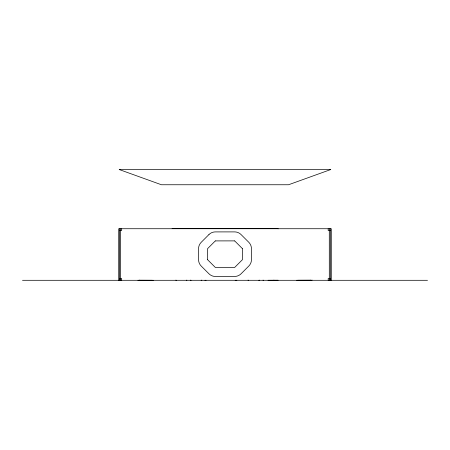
<?xml version="1.0" encoding="UTF-8"?>
<svg xmlns="http://www.w3.org/2000/svg" width="450" height="450" viewBox="0 0 450 450"><rect width="100%" height="100%" fill="white"/><g stroke="black" fill="none" stroke-linecap="round" stroke-linejoin="round"><path stroke-width="0.67" d="M121.68 228.729L121.68 230.496L119.582 230.496M328.191 280.277L328.191 278.511L330.294 278.511L330.294 280.277L330.283 228.707M215.308 240.913L207.562 248.676L207.557 259.673M186.862 280.136L186.362 280.299M273.988 280.159L273.532 280.288M172.091 228.662L244.187 228.583M278.128 280.232L268.048 280.282M330.435 169.661L288.568 184.753L161.421 184.753L119.554 169.661M329.293 228.713L329.304 280.294M236.852 280.294L235.187 280.299M215.336 240.902L234.647 240.885M296.736 280.282L309.909 280.254M311.265 280.254L298.086 280.282M119.222 169.661L330.772 169.661M330.283 230.473L328.179 230.473L328.179 228.707M119.582 278.533L121.68 278.533L121.68 280.299M137.925 280.277L138.369 280.277M139.719 280.277L139.264 280.114M310.292 280.254L310.748 280.097M311.647 280.254L312.098 280.097M328.793 280.215L330.699 280.215M22.5 280.299L427.5 280.299M244.277 228.583L278.066 228.594L278.1 228.876M138.679 280.277L151.926 280.299M140.029 280.277L153.276 280.299M204.958 280.299L206.044 280.299M263.514 280.294L263.014 280.131M176.344 280.299L175.843 280.136M120.566 228.735L120.566 280.316M119.582 228.729L119.582 280.299M234.675 240.896L242.438 248.648M207.574 259.701L215.336 267.452L234.675 267.446L242.449 259.673L242.454 248.676M331.273 280.299L331.273 228.729L118.727 228.729L118.727 280.299M121.084 280.131L119.177 280.131M248.692 280.282A1.125 1.125 0 0 1 248.046 280.119M259.431 280.136A1.125 1.125 0 0 1 258.812 280.282M201.831 280.125A1.125 1.125 0 0 1 201.178 280.288M191.064 280.288A1.125 1.125 0 0 1 190.412 280.125M208.941 234.562L201.201 242.319A9.045 9.045 0 0 0 198.557 248.715L198.568 259.678A9.045 9.045 0 0 0 201.223 266.068L208.98 273.814A9.045 9.045 0 0 0 215.376 276.457L234.675 276.441A9.045 9.045 0 0 0 241.071 273.786L248.811 266.029A9.045 9.045 0 0 0 251.454 259.633L251.443 248.67A9.045 9.045 0 0 0 248.788 242.28L241.031 234.534A9.045 9.045 0 0 0 234.636 231.896L215.336 231.907A9.045 9.045 0 0 0 208.941 234.562"/></g></svg>
